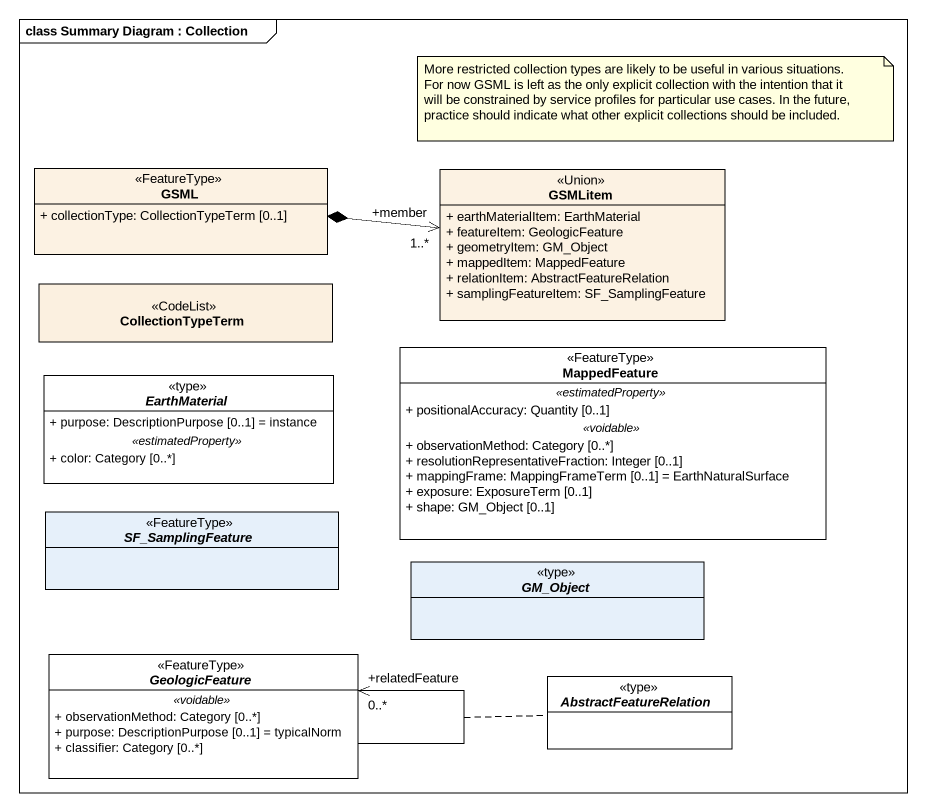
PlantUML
@startuml
mainframe class Summary Diagram : Collection
hide circle
hide empty members
skinparam classAttributeIconSize 0
class GSML <<FeatureType>> #FCF2E3 {
  + collectionType: CollectionTypeTerm [0..1]
}
class GSMLitem <<Union>> #FCF2E3 {
  + earthMaterialItem: EarthMaterial
  + featureItem: GeologicFeature
  + geometryItem: GM_Object
  + mappedItem: MappedFeature
  + relationItem: AbstractFeatureRelation
  + samplingFeatureItem: SF_SamplingFeature
}
class CollectionTypeTerm <<CodeList>> #FBF0E0
abstract class EarthMaterial <<type>> #FFFFFF {
  + purpose: DescriptionPurpose [0..1] = instance
  .. <<estimatedProperty>> ..
  + color: Category [0..*]
}
class MappedFeature <<FeatureType>> #FFFFFF {
  .. <<estimatedProperty>> ..
  + positionalAccuracy: Quantity [0..1]
  .. <<voidable>> ..
  + observationMethod: Category [0..*]
  + resolutionRepresentativeFraction: Integer [0..1]
  + mappingFrame: MappingFrameTerm [0..1] = EarthNaturalSurface
  + exposure: ExposureTerm [0..1]
  + shape: GM_Object [0..1]
}
abstract class SF_SamplingFeature <<FeatureType>>
abstract class GM_Object <<type>>
abstract class GeologicFeature <<FeatureType>> #FFFFFF {
  .. <<voidable>> ..
  + observationMethod: Category [0..*]
  + purpose: DescriptionPurpose [0..1] = typicalNorm
  + classifier: Category [0..*]
}
abstract class AbstractFeatureRelation <<type>> #FFFFFF
GSML *-right-> "+member\n1..*" GSMLitem
GeologicFeature --> "+relatedFeature\n0..*" GeologicFeature
(GeologicFeature, GeologicFeature) .. AbstractFeatureRelation
note as N1
  More restricted collection types are likely to be useful in various situations. For now GSML is left as the only explicit collection with the intention that it will be constrained by service profiles for particular use cases. In the future, practice should indicate what other explicit collections should be included.
end note
@enduml
